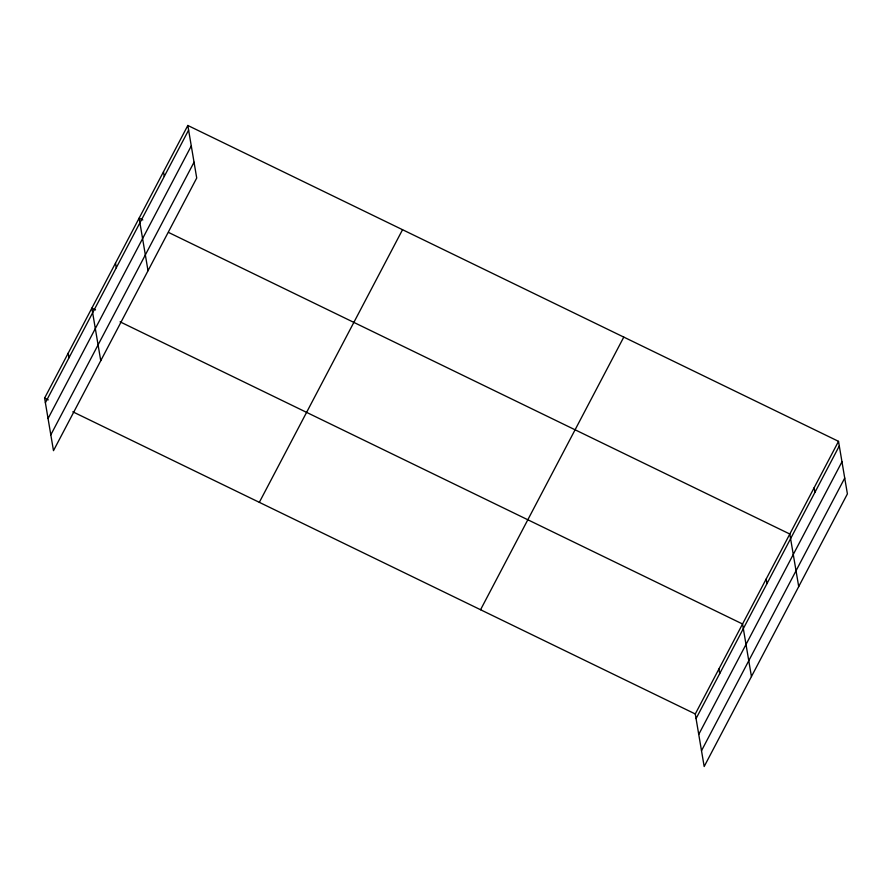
<?xml version="1.0" encoding="UTF-8"?>
<svg xmlns="http://www.w3.org/2000/svg" width="892" height="892" viewBox="0 0 892 892"><rect width="100%" height="100%" fill="white"/><g stroke="black" fill="none" stroke-linecap="round" stroke-linejoin="round"><path stroke-width="1.34" d="M187.822 125.471L196.719 178.032L53.487 450.661L44.6 398.1L187.822 125.471L838.513 441.339L847.4 493.9L704.178 766.529L695.281 713.968L838.513 441.339M45.381 402.727L188.613 130.098M48.056 418.549L191.289 145.92M50.811 434.85L194.043 162.21M259.327 502.341L402.548 229.701M480.554 609.738L623.787 337.098M696.061 718.595L839.294 445.967M698.737 734.417L841.97 461.788M701.502 750.718L844.724 478.079M142.809 219.956L139.13 218.161L148.016 270.722M168.577 232.455L789.81 534.029L798.708 586.59M95.544 309.914L91.865 308.13L100.751 360.691M120.085 321.834L742.545 623.999L751.443 676.56M44.6 398.1L48.279 399.884M72.821 411.803L695.281 713.968M814.162 487.69L814.942 492.317M766.183 579.019L766.964 583.647M718.919 668.989L719.699 673.616M163.481 171.821L164.262 176.449M115.492 263.151L116.283 267.778M68.227 353.12L69.019 357.748"/></g></svg>
